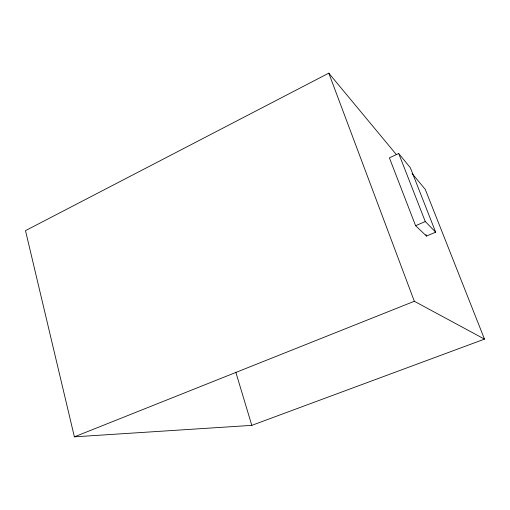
<?xml version="1.0" encoding="UTF-8"?>
<svg xmlns="http://www.w3.org/2000/svg" width="510" height="510" viewBox="0 0 510 510"><rect width="100%" height="100%" fill="white"/><g stroke="black" fill="none" stroke-linecap="round" stroke-linejoin="round"><path stroke-width="0.76" d="M396.359 154.562L328.797 73.159L25.5 230.641L74.383 436.84L251.806 425.359L484.5 339.125L425.308 189.446L412.106 173.534M398.699 153.491L389.391 157.845L415.605 225.713L426.519 236.066L435.667 232.171L410.359 167.764L398.699 153.491L425.276 221.538L435.667 232.171M415.605 225.713L425.276 221.538M74.383 436.84L414.337 301.27L484.5 339.125M425.946 234.587L426.519 236.066M328.797 73.159L414.337 301.27M235.805 372.192L251.806 425.359"/></g></svg>
